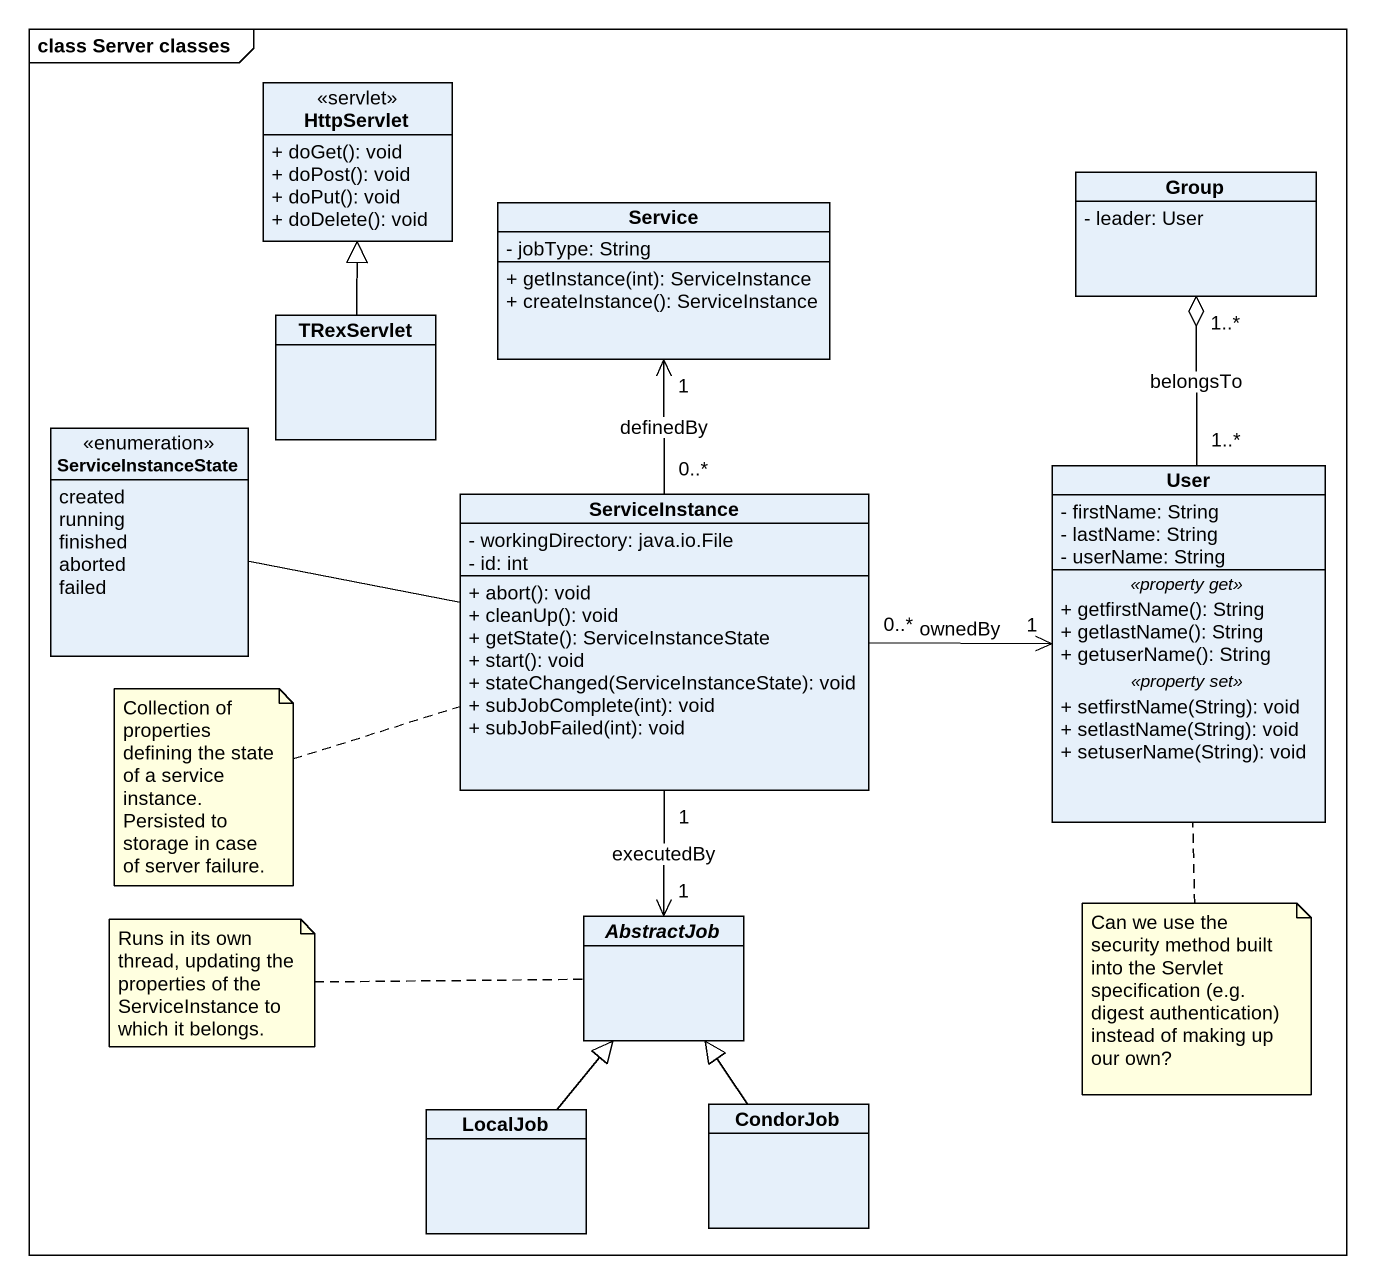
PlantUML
@startuml
mainframe class Server classes
hide circle
hide empty members
skinparam classAttributeIconSize 0
class HttpServlet <<servlet>> {
  + doGet(): void
  + doPost(): void
  + doPut(): void
  + doDelete(): void
}
class "Group" as Group_ {
  - leader: User
}
class Service {
  - jobType: String
  + getInstance(int): ServiceInstance
  + createInstance(): ServiceInstance
}
class TRexServlet
enum ServiceInstanceState {
  created
  running
  finished
  aborted
  failed
}
class ServiceInstance {
  - workingDirectory: java.io.File
  - id: int
  + abort(): void
  + cleanUp(): void
  + getState(): ServiceInstanceState
  + start(): void
  + stateChanged(ServiceInstanceState): void
  + subJobComplete(int): void
  + subJobFailed(int): void
}
class User {
  - firstName: String
  - lastName: String
  - userName: String
  .. <<property get>> ..
  + getfirstName(): String
  + getlastName(): String
  + getuserName(): String
  .. <<property set>> ..
  + setfirstName(String): void
  + setlastName(String): void
  + setuserName(String): void
}
abstract class AbstractJob
class LocalJob
class CondorJob
TRexServlet -up-|> HttpServlet
ServiceInstance "0..*" -up-> "1" Service : definedBy
ServiceInstance -left- ServiceInstanceState
ServiceInstance "0..*" -right-> "1" User : ownedBy
ServiceInstance "1" --> "1" AbstractJob : executedBy
User "1..*" -up-o "1..*" Group_ : belongsTo
LocalJob -up-|> AbstractJob
CondorJob -up-|> AbstractJob
note left of ServiceInstance : Collection of properties defining the state of a service instance. Persisted to storage in case of server failure.
note left of AbstractJob : Runs in its own thread, updating the properties of the ServiceInstance to which it belongs.
note bottom of User : Can we use the security method built into the Servlet specification (e.g. digest authentication) instead of making up our own?
@enduml
